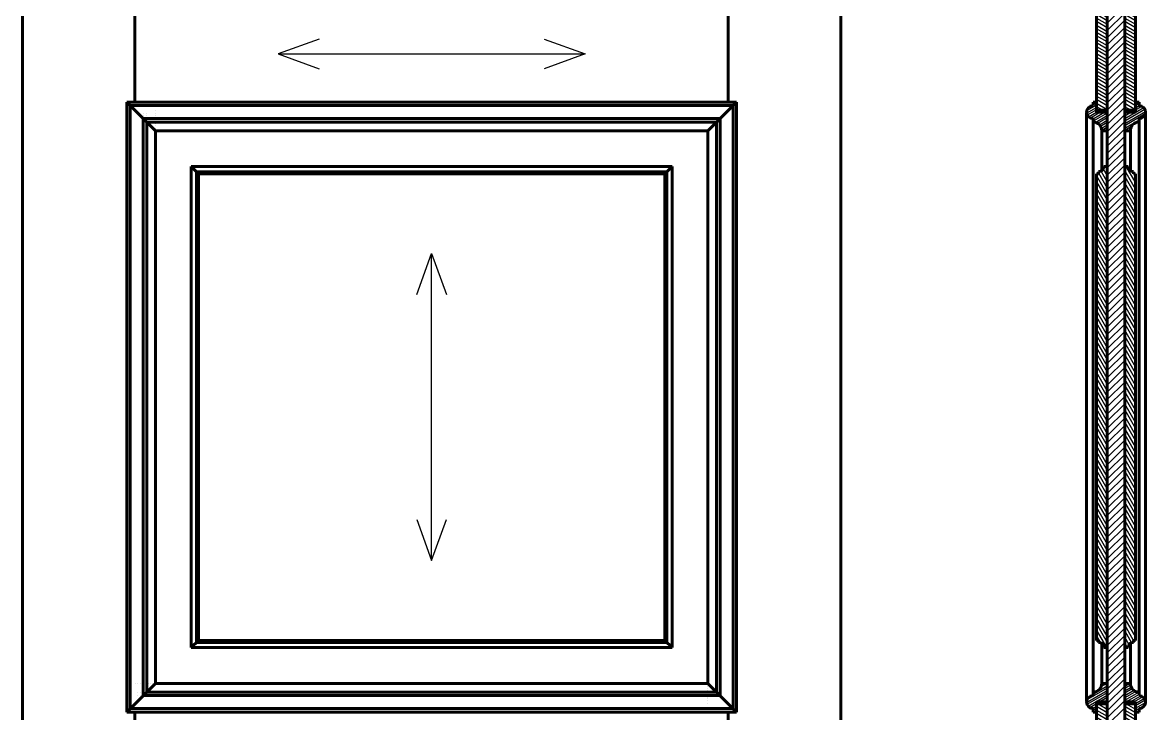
# Model space of a CAD drawing. Header units: inches. Extents: x -4554 to 14101, y -13650 to 2449.
# Drawn here: x 0 to 1098, y -9439 to -8764 of the extents above; entities that cross this region are included whole.
import ezdxf

# ---------------------------------------------------------------- set-up
doc = ezdxf.new("R2010")
doc.units = ezdxf.units.IN
doc.layers.add('Слой1', color=7, linetype='Continuous')

# ---------------------------------------------------------------- blocks, each defined once
blk = doc.blocks.new('*B519')
at = {"layer": 'Слой1', "linetype": 'Continuous'}
for p, q in [((1040.2, -8852.8), (1050, -8847.2)), ((1050, -8844.9), (1040.3, -8850.5)), ((1042.2, -8847.1), (1044.6, -8845.7)), ((1047, -8842), (1046.5, -8842.3)), ((1046.5, -8844.6), (1050, -8842.6)), ((1050, -8849.5), (1040.9, -8854.8)), ((1042.1, -8856.4), (1050, -8851.8)), ((1053.7, -8852), (1044, -8857.6)), ((1046.5, -8858.5), (1057.7, -8852)), ((1060.5, -8852.7), (1046.5, -8860.8)), ((1048.7, -8861.8), (1060.5, -8855)), ((1060.5, -8857.3), (1051, -8862.8)), ((1052.7, -8864.1), (1060.5, -8859.6)), ((1060.5, -8861.9), (1053.9, -8865.8)), ((1054.7, -8867.6), (1060.5, -8864.2)), ((1060.5, -8866.5), (1055, -8869.7)), ((1058.5, -8870), (1060.5, -8868.8))]:
    blk.add_line(p, q, dxfattribs=at)
blk = doc.blocks.new('*B520')
at = {"layer": 'Слой1', "linetype": 'Continuous'}
for p, q in [((1060.5, -8748.7), (1050, -8742.6)), ((1050, -8746.1), (1060.5, -8752.1)), ((1060.5, -8755.6), (1050, -8749.5)), ((1051.5, -8740), (1060.5, -8745.2)), ((1060.5, -8741.7), (1057.5, -8740)), ((1050, -8753), (1060.5, -8759.1)), ((1060.5, -8762.5), (1050, -8756.5)), ((1050, -8759.9), (1060.5, -8766)), ((1060.5, -8769.4), (1050, -8763.4)), ((1050, -8766.8), (1060.5, -8772.9)), ((1060.5, -8776.4), (1050, -8770.3)), ((1050, -8773.8), (1060.5, -8779.8)), ((1060.5, -8783.3), (1050, -8777.2)), ((1050, -8780.7), (1060.5, -8786.8)), ((1060.5, -8790.2), (1050, -8784.2)), ((1050, -8787.6), (1060.5, -8793.7)), ((1060.5, -8797.2), (1050, -8791.1)), ((1050, -8794.6), (1060.5, -8800.6)), ((1060.5, -8804.1), (1050, -8798)), ((1050, -8801.5), (1060.5, -8807.5)), ((1060.5, -8811), (1050, -8805)), ((1050, -8808.4), (1060.5, -8814.5)), ((1060.5, -8817.9), (1050, -8811.9)), ((1050, -8815.3), (1060.5, -8821.4)), ((1060.5, -8824.9), (1050, -8818.8)), ((1050, -8822.3), (1060.5, -8828.3)), ((1060.5, -8831.8), (1050, -8825.7)), ((1050, -8829.2), (1060.5, -8835.3)), ((1060.5, -8838.7), (1050, -8832.7)), ((1050, -8836.1), (1060.5, -8842.2)), ((1060.5, -8845.7), (1050, -8839.6)), ((1050, -8843.1), (1060.5, -8849.1)), ((1056, -8850), (1050, -8846.5)), ((1050, -8850), (1050, -8850))]:
    blk.add_line(p, q, dxfattribs=at)
blk = doc.blocks.new('*B521')
at = {"layer": 'Слой1', "linetype": 'Continuous'}
for p, q in [((1051.5, -9430), (1060.5, -9435.2)), ((1060.5, -9431.7), (1057.5, -9430)), ((1060.5, -9438.7), (1050, -9432.6)), ((1050, -9436.1), (1060.5, -9442.1)), ((1060.5, -9445.6), (1050, -9439.5)), ((1050, -9443), (1060.5, -9449.1)), ((1060.5, -9452.5), (1050, -9446.5)), ((1050, -9449.9), (1060.5, -9456)), ((1060.5, -9459.4), (1050, -9453.4)), ((1050, -9456.8), (1060.5, -9462.9)), ((1060.5, -9466.4), (1050, -9460.3)), ((1050, -9463.8), (1060.5, -9469.8)), ((1060.5, -9473.3), (1050, -9467.2)), ((1050, -9470.7), (1060.5, -9476.8)), ((1060.5, -9480.2), (1050, -9474.2)), ((1050, -9477.6), (1060.5, -9483.7)), ((1060.5, -9487.2), (1050, -9481.1)), ((1050, -9484.6), (1060.5, -9490.6)), ((1060.5, -9494.1), (1050, -9488)), ((1050, -9491.5), (1060.5, -9497.5)), ((1060.5, -9501), (1050, -9495)), ((1050, -9498.4), (1060.5, -9504.5)), ((1060.5, -9507.9), (1050, -9501.9)), ((1050, -9505.3), (1060.5, -9511.4)), ((1060.5, -9514.9), (1050, -9508.8)), ((1050, -9512.3), (1060.5, -9518.3)), ((1060.5, -9521.8), (1050, -9515.7)), ((1050, -9519.2), (1060.5, -9525.3)), ((1060.5, -9528.7), (1050, -9522.7)), ((1050, -9526.1), (1060.5, -9532.2)), ((1060.5, -9535.7), (1050, -9529.6)), ((1050, -9533.1), (1060.5, -9539.1)), ((1060.5, -9542.6), (1050, -9536.5)), ((1050, -9540), (1060.5, -9546)), ((1060.5, -9549.5), (1050, -9543.4)), ((1050, -9546.9), (1060.5, -9553)), ((1060.5, -9556.4), (1050, -9550.4)), ((1050, -9553.8), (1060.5, -9559.9)), ((1060.5, -9563.4), (1050, -9557.3)), ((1050, -9560.8), (1060.5, -9566.8)), ((1060.5, -9570.3), (1050, -9564.2)), ((1050, -9567.7), (1060.5, -9573.8)), ((1060.5, -9577.2), (1050, -9571.2)), ((1050, -9574.6), (1060.5, -9580.7)), ((1060.5, -9584.2), (1050, -9578.1)), ((1050, -9581.6), (1060.5, -9587.6)), ((1060.5, -9591.1), (1050, -9585)), ((1050, -9588.5), (1060.5, -9594.5)), ((1060.5, -9598), (1050, -9591.9)), ((1050, -9595.4), (1057.9, -9600)), ((1051.9, -9600), (1050, -9598.9))]:
    blk.add_line(p, q, dxfattribs=at)
blk = doc.blocks.new('*B522')
at = {"layer": 'Слой1', "linetype": 'Continuous'}
for p, q in [((1060.5, -8932), (1050, -8913.8)), ((1052, -8911.3), (1060.5, -8926)), ((1060.5, -8920), (1054.4, -8909.4)), ((1056.5, -8907.1), (1060.5, -8914)), ((1060.5, -8908), (1058.8, -8905)), ((1050, -8919.8), (1060.5, -8938)), ((1060.5, -8944), (1050, -8925.8)), ((1050, -8931.8), (1060.5, -8950)), ((1060.5, -8956), (1050, -8937.8)), ((1050, -8943.8), (1060.5, -8962)), ((1060.5, -8968), (1050, -8949.8)), ((1050, -8955.8), (1060.5, -8974)), ((1060.5, -8980), (1050, -8961.8)), ((1050, -8967.8), (1060.5, -8986)), ((1060.5, -8992), (1050, -8973.8)), ((1050, -8979.8), (1060.5, -8998)), ((1060.5, -9004), (1050, -8985.8)), ((1050, -8991.8), (1060.5, -9010)), ((1060.5, -9016), (1050, -8997.8)), ((1050, -9003.8), (1060.5, -9022)), ((1060.5, -9028), (1050, -9009.8)), ((1050, -9015.8), (1060.5, -9034)), ((1060.5, -9040), (1050, -9021.8)), ((1050, -9027.8), (1060.5, -9046)), ((1060.5, -9052), (1050, -9033.8)), ((1050, -9039.8), (1060.5, -9058)), ((1060.5, -9064), (1050, -9045.8)), ((1050, -9051.8), (1060.5, -9070)), ((1060.5, -9076), (1050, -9057.8)), ((1050, -9063.8), (1060.5, -9082)), ((1060.5, -9088), (1050, -9069.8)), ((1050, -9075.8), (1060.5, -9094)), ((1060.5, -9100), (1050, -9081.8)), ((1050, -9087.8), (1060.5, -9106)), ((1060.5, -9112), (1050, -9093.8)), ((1050, -9099.8), (1060.5, -9118)), ((1060.5, -9124), (1050, -9105.8)), ((1050, -9111.8), (1060.5, -9130)), ((1060.5, -9136), (1050, -9117.8)), ((1050, -9123.8), (1060.5, -9142)), ((1060.5, -9148), (1050, -9129.8)), ((1050, -9135.8), (1060.5, -9154)), ((1060.5, -9160), (1050, -9141.8)), ((1050, -9147.8), (1060.5, -9166)), ((1060.5, -9172), (1050, -9153.8)), ((1050, -9159.8), (1060.5, -9178)), ((1060.5, -9184), (1050, -9165.8)), ((1050, -9171.8), (1060.5, -9190)), ((1060.5, -9196), (1050, -9177.8)), ((1050, -9183.8), (1060.5, -9202)), ((1060.5, -9208), (1050, -9189.8)), ((1050, -9195.8), (1060.5, -9214)), ((1060.5, -9220), (1050, -9201.8)), ((1050, -9207.8), (1060.5, -9226)), ((1060.5, -9232), (1050, -9213.8)), ((1050, -9219.8), (1060.5, -9238)), ((1060.5, -9244), (1050, -9225.8)), ((1050, -9231.8), (1060.5, -9250)), ((1060.5, -9256), (1050, -9237.8)), ((1050, -9243.8), (1060.5, -9262)), ((1060.5, -9268), (1050, -9249.8)), ((1050, -9255.8), (1060.5, -9274)), ((1060.5, -9280), (1050, -9261.8)), ((1050, -9267.8), (1060.5, -9286)), ((1060.5, -9292), (1050, -9273.8)), ((1050, -9279.8), (1060.5, -9298)), ((1060.5, -9304), (1050, -9285.8)), ((1050, -9291.8), (1060.5, -9310)), ((1060.5, -9316), (1050, -9297.8)), ((1050, -9303.8), (1060.5, -9322)), ((1060.5, -9328), (1050, -9309.8)), ((1050, -9315.8), (1060.5, -9334)), ((1060.5, -9340), (1050, -9321.8)), ((1050, -9327.8), (1060.5, -9346)), ((1060.5, -9352), (1050, -9333.8)), ((1050, -9339.8), (1060.5, -9358)), ((1060.5, -9364), (1050, -9345.8)), ((1050, -9351.8), (1060.5, -9370)), ((1059.9, -9375), (1050, -9357.8)), ((1050, -9363.8), (1053.7, -9370.3))]:
    blk.add_line(p, q, dxfattribs=at)
blk = doc.blocks.new('*B523')
at = {"layer": 'Слой1', "linetype": 'Continuous'}
for p, q in [((1040.2, -9428.7), (1060.5, -9416.9)), ((1060.5, -9414.6), (1040.5, -9426.2)), ((1060.5, -9419.2), (1040.6, -9430.7)), ((1046.5, -9420.4), (1060.5, -9412.3)), ((1060.1, -9410), (1054.3, -9413.3)), ((1055, -9410.6), (1056.1, -9410)), ((1041.7, -9432.4), (1060.5, -9421.5)), ((1050, -9429.9), (1043.3, -9433.8)), ((1060.5, -9423.9), (1053.3, -9428)), ((1057.3, -9428), (1060.5, -9426.2)), ((1045.9, -9434.6), (1050, -9432.2)), ((1050, -9434.5), (1046.5, -9436.6)), ((1048, -9438), (1050, -9436.8))]:
    blk.add_line(p, q, dxfattribs=at)
blk = doc.blocks.new('*B528')
at = {"layer": 'Слой1', "linetype": 'Continuous'}
for p, q in [((1077.5, -8858.2), (1096.1, -8847.4)), ((1088, -8842.9), (1089.5, -8842)), ((1091.5, -8843.2), (1088, -8845.2)), ((1088, -8847.5), (1091.6, -8845.4)), ((1094.4, -8846.1), (1088, -8849.8)), ((1097.3, -8849.1), (1077.5, -8860.5)), ((1077.5, -8862.8), (1097.8, -8851.1)), ((1084.2, -8852), (1077.5, -8855.9)), ((1077.5, -8853.5), (1080.2, -8852)), ((1097.6, -8853.5), (1077.5, -8865.1)), ((1077.5, -8867.4), (1091.5, -8859.3)), ((1084, -8865.9), (1077.5, -8869.7)), ((1081, -8870), (1083.1, -8868.8))]:
    blk.add_line(p, q, dxfattribs=at)
blk = doc.blocks.new('*B529')
at = {"layer": 'Слой1', "linetype": 'Continuous'}
for p, q in [((1088, -8748.7), (1077.5, -8742.6)), ((1077.5, -8746.1), (1088, -8752.1)), ((1088, -8755.6), (1077.5, -8749.5)), ((1079, -8740), (1088, -8745.2)), ((1088, -8741.7), (1085, -8740)), ((1077.5, -8753), (1088, -8759.1)), ((1088, -8762.5), (1077.5, -8756.5)), ((1077.5, -8759.9), (1088, -8766)), ((1088, -8769.4), (1077.5, -8763.4)), ((1077.5, -8766.8), (1088, -8772.9)), ((1088, -8776.4), (1077.5, -8770.3)), ((1077.5, -8773.8), (1088, -8779.8)), ((1088, -8783.3), (1077.5, -8777.2)), ((1077.5, -8780.7), (1088, -8786.8)), ((1088, -8790.2), (1077.5, -8784.2)), ((1077.5, -8787.6), (1088, -8793.7)), ((1088, -8797.2), (1077.5, -8791.1)), ((1077.5, -8794.6), (1088, -8800.6)), ((1088, -8804.1), (1077.5, -8798)), ((1077.5, -8801.5), (1088, -8807.5)), ((1088, -8811), (1077.5, -8805)), ((1077.5, -8808.4), (1088, -8814.5)), ((1088, -8817.9), (1077.5, -8811.9)), ((1077.5, -8815.3), (1088, -8821.4)), ((1088, -8824.9), (1077.5, -8818.8)), ((1077.5, -8822.3), (1088, -8828.3)), ((1088, -8831.8), (1077.5, -8825.7)), ((1077.5, -8829.2), (1088, -8835.3)), ((1088, -8838.7), (1077.5, -8832.7)), ((1077.5, -8836.1), (1088, -8842.2)), ((1088, -8845.7), (1077.5, -8839.6)), ((1077.5, -8843.1), (1088, -8849.1)), ((1083.5, -8850), (1077.5, -8846.5)), ((1077.5, -8850), (1077.5, -8850))]:
    blk.add_line(p, q, dxfattribs=at)
blk = doc.blocks.new('*B530')
at = {"layer": 'Слой1', "linetype": 'Continuous'}
for p, q in [((1079, -9430), (1088, -9435.2)), ((1088, -9431.7), (1085, -9430)), ((1088, -9438.7), (1077.5, -9432.6)), ((1077.5, -9436.1), (1088, -9442.1)), ((1088, -9445.6), (1077.5, -9439.5)), ((1077.5, -9443), (1088, -9449.1)), ((1088, -9452.5), (1077.5, -9446.5)), ((1077.5, -9449.9), (1088, -9456)), ((1088, -9459.4), (1077.5, -9453.4)), ((1077.5, -9456.8), (1088, -9462.9)), ((1088, -9466.4), (1077.5, -9460.3)), ((1077.5, -9463.8), (1088, -9469.8)), ((1088, -9473.3), (1077.5, -9467.2)), ((1077.5, -9470.7), (1088, -9476.8)), ((1088, -9480.2), (1077.5, -9474.2)), ((1077.5, -9477.6), (1088, -9483.7)), ((1088, -9487.2), (1077.5, -9481.1)), ((1077.5, -9484.6), (1088, -9490.6)), ((1088, -9494.1), (1077.5, -9488)), ((1077.5, -9491.5), (1088, -9497.5)), ((1088, -9501), (1077.5, -9495)), ((1077.5, -9498.4), (1088, -9504.5)), ((1088, -9507.9), (1077.5, -9501.9)), ((1077.5, -9505.3), (1088, -9511.4)), ((1088, -9514.9), (1077.5, -9508.8)), ((1077.5, -9512.3), (1088, -9518.3)), ((1088, -9521.8), (1077.5, -9515.7)), ((1077.5, -9519.2), (1088, -9525.3)), ((1088, -9528.7), (1077.5, -9522.7)), ((1077.5, -9526.1), (1088, -9532.2)), ((1088, -9535.7), (1077.5, -9529.6)), ((1077.5, -9533.1), (1088, -9539.1)), ((1088, -9542.6), (1077.5, -9536.5)), ((1077.5, -9540), (1088, -9546)), ((1088, -9549.5), (1077.5, -9543.4)), ((1077.5, -9546.9), (1088, -9553)), ((1088, -9556.4), (1077.5, -9550.4)), ((1077.5, -9553.8), (1088, -9559.9)), ((1088, -9563.4), (1077.5, -9557.3)), ((1077.5, -9560.8), (1088, -9566.8)), ((1088, -9570.3), (1077.5, -9564.2)), ((1077.5, -9567.7), (1088, -9573.8)), ((1088, -9577.2), (1077.5, -9571.2)), ((1077.5, -9574.6), (1088, -9580.7)), ((1088, -9584.2), (1077.5, -9578.1)), ((1077.5, -9581.6), (1088, -9587.6)), ((1088, -9591.1), (1077.5, -9585)), ((1077.5, -9588.5), (1088, -9594.5)), ((1088, -9598), (1077.5, -9591.9)), ((1077.5, -9595.4), (1085.4, -9600)), ((1079.4, -9600), (1077.5, -9598.9))]:
    blk.add_line(p, q, dxfattribs=at)
blk = doc.blocks.new('*B531')
at = {"layer": 'Слой1', "linetype": 'Continuous'}
for p, q in [((1088, -8927), (1077.5, -8908.8)), ((1078.7, -8905), (1088, -8921)), ((1086, -8911.6), (1085.1, -8909.9)), ((1088, -8915), (1086.3, -8912)), ((1077.5, -8914.8), (1088, -8933)), ((1088, -8939), (1077.5, -8920.8)), ((1077.5, -8926.8), (1088, -8945)), ((1088, -8951), (1077.5, -8932.8)), ((1077.5, -8938.8), (1088, -8957)), ((1088, -8963), (1077.5, -8944.8)), ((1077.5, -8950.8), (1088, -8969)), ((1088, -8975), (1077.5, -8956.8)), ((1077.5, -8962.8), (1088, -8981)), ((1088, -8987), (1077.5, -8968.8)), ((1077.5, -8974.8), (1088, -8993)), ((1088, -8999), (1077.5, -8980.8)), ((1077.5, -8986.8), (1088, -9005)), ((1088, -9011), (1077.5, -8992.8)), ((1077.5, -8998.8), (1088, -9017)), ((1088, -9023), (1077.5, -9004.8)), ((1077.5, -9010.8), (1088, -9029)), ((1088, -9035), (1077.5, -9016.8)), ((1077.5, -9022.8), (1088, -9041)), ((1088, -9047), (1077.5, -9028.8)), ((1077.5, -9034.8), (1088, -9053)), ((1088, -9059), (1077.5, -9040.8)), ((1077.5, -9046.8), (1088, -9065)), ((1088, -9071), (1077.5, -9052.8)), ((1077.5, -9058.8), (1088, -9077)), ((1088, -9083), (1077.5, -9064.8)), ((1077.5, -9070.8), (1088, -9089)), ((1088, -9095), (1077.5, -9076.8)), ((1077.5, -9082.8), (1088, -9101)), ((1088, -9107), (1077.5, -9088.8)), ((1077.5, -9094.8), (1088, -9113)), ((1088, -9119), (1077.5, -9100.8)), ((1077.5, -9106.8), (1088, -9125)), ((1088, -9131), (1077.5, -9112.8)), ((1077.5, -9118.8), (1088, -9137)), ((1088, -9143), (1077.5, -9124.8)), ((1077.5, -9130.8), (1088, -9149)), ((1088, -9155), (1077.5, -9136.8)), ((1077.5, -9142.8), (1088, -9161)), ((1088, -9167), (1077.5, -9148.8)), ((1077.5, -9154.8), (1088, -9173)), ((1088, -9179), (1077.5, -9160.8)), ((1077.5, -9166.8), (1088, -9185)), ((1088, -9191), (1077.5, -9172.8)), ((1077.5, -9178.8), (1088, -9197)), ((1088, -9203), (1077.5, -9184.8)), ((1077.5, -9190.8), (1088, -9209)), ((1088, -9215), (1077.5, -9196.8)), ((1077.5, -9202.8), (1088, -9221)), ((1088, -9227), (1077.5, -9208.8)), ((1077.5, -9214.8), (1088, -9233)), ((1088, -9239), (1077.5, -9220.8)), ((1077.5, -9226.8), (1088, -9245)), ((1088, -9251), (1077.5, -9232.8)), ((1077.5, -9238.8), (1088, -9257)), ((1088, -9263), (1077.5, -9244.8)), ((1077.5, -9250.8), (1088, -9269)), ((1088, -9275), (1077.5, -9256.8)), ((1077.5, -9262.8), (1088, -9281)), ((1088, -9287), (1077.5, -9268.8)), ((1077.5, -9274.8), (1088, -9293)), ((1088, -9299), (1077.5, -9280.8)), ((1077.5, -9286.8), (1088, -9305)), ((1088, -9311), (1077.5, -9292.8)), ((1077.5, -9298.8), (1088, -9317)), ((1088, -9323), (1077.5, -9304.8)), ((1077.5, -9310.8), (1088, -9329)), ((1088, -9335), (1077.5, -9316.8)), ((1077.5, -9322.8), (1088, -9341)), ((1088, -9347), (1077.5, -9328.8)), ((1077.5, -9334.8), (1088, -9353)), ((1088, -9359), (1077.5, -9340.8)), ((1077.5, -9346.8), (1088, -9365)), ((1086.2, -9368), (1077.5, -9352.8)), ((1077.5, -9358.8), (1084.1, -9370.3)), ((1081.8, -9372.3), (1077.5, -9364.8)), ((1077.5, -9370.8), (1079.9, -9375))]:
    blk.add_line(p, q, dxfattribs=at)
blk = doc.blocks.new('*B532')
at = {"layer": 'Слой1', "linetype": 'Continuous'}
for p, q in [((1077.5, -9412.6), (1082, -9410)), ((1078, -9410), (1077.5, -9410.3)), ((1083.2, -9411.6), (1077.5, -9414.9)), ((1077.5, -9417.2), (1083.8, -9413.6)), ((1084.8, -9415.3), (1077.5, -9419.5)), ((1077.5, -9421.8), (1086.3, -9416.7)), ((1088.3, -9417.9), (1077.5, -9424.1)), ((1077.5, -9426.5), (1091.3, -9418.5)), ((1091.5, -9420.7), (1078.8, -9428)), ((1082.8, -9428), (1093.1, -9422.1)), ((1095.3, -9423.1), (1086.8, -9428)), ((1088, -9429.6), (1096.7, -9424.6)), ((1097.6, -9426.4), (1088, -9431.9)), ((1088, -9434.2), (1097.8, -9428.6)), ((1097.1, -9431.3), (1088, -9436.6)), ((1089.5, -9438), (1091.5, -9436.8))]:
    blk.add_line(p, q, dxfattribs=at)
blk = doc.blocks.new('*B534')
at = {"layer": 'Слой1', "linetype": 'Continuous'}
for p, q in [((1060.5, -8764.9), (1077.5, -8747.9)), ((1077.5, -8755), (1060.5, -8772)), ((1060.5, -8779.1), (1077.5, -8762.1)), ((1077.5, -8769.1), (1060.5, -8786.1)), ((1060.5, -8793.2), (1077.5, -8776.2)), ((1077.5, -8783.3), (1060.5, -8800.3)), ((1060.5, -8807.4), (1077.5, -8790.4)), ((1077.5, -8797.4), (1060.5, -8814.4)), ((1060.5, -8821.5), (1077.5, -8804.5)), ((1077.5, -8811.6), (1060.5, -8828.6)), ((1060.5, -8835.6), (1077.5, -8818.6)), ((1077.5, -8825.7), (1060.5, -8842.7)), ((1060.5, -8849.8), (1077.5, -8832.8)), ((1077.5, -8839.9), (1060.5, -8856.9)), ((1060.5, -8863.9), (1077.5, -8846.9)), ((1077.5, -8854), (1060.5, -8871)), ((1060.5, -8878.1), (1077.5, -8861.1)), ((1077.5, -8868.1), (1060.5, -8885.1)), ((1060.5, -8892.2), (1077.5, -8875.2)), ((1077.5, -8882.3), (1060.5, -8899.3)), ((1060.5, -8906.4), (1077.5, -8889.4)), ((1077.5, -8896.4), (1060.5, -8913.4)), ((1060.5, -8920.5), (1077.5, -8903.5)), ((1077.5, -8910.6), (1060.5, -8927.6)), ((1060.5, -8934.6), (1077.5, -8917.6)), ((1077.5, -8924.7), (1060.5, -8941.7)), ((1060.5, -8948.8), (1077.5, -8931.8)), ((1077.5, -8938.9), (1060.5, -8955.9)), ((1060.5, -8962.9), (1077.5, -8945.9)), ((1077.5, -8953), (1060.5, -8970)), ((1060.5, -8977.1), (1077.5, -8960.1)), ((1077.5, -8967.1), (1060.5, -8984.1)), ((1060.5, -8991.2), (1077.5, -8974.2)), ((1077.5, -8981.3), (1060.5, -8998.3)), ((1060.5, -9005.4), (1077.5, -8988.4)), ((1077.5, -8995.4), (1060.5, -9012.4)), ((1060.5, -9019.5), (1077.5, -9002.5)), ((1077.5, -9009.6), (1060.5, -9026.6)), ((1060.5, -9033.6), (1077.5, -9016.6)), ((1077.5, -9023.7), (1060.5, -9040.7)), ((1060.5, -9047.8), (1077.5, -9030.8)), ((1077.5, -9037.9), (1060.5, -9054.9)), ((1060.5, -9061.9), (1077.5, -9044.9)), ((1077.5, -9052), (1060.5, -9069)), ((1060.5, -9076.1), (1077.5, -9059.1)), ((1077.5, -9066.1), (1060.5, -9083.1)), ((1060.5, -9090.2), (1077.5, -9073.2)), ((1077.5, -9080.3), (1060.5, -9097.3)), ((1060.5, -9104.3), (1077.5, -9087.3)), ((1077.5, -9094.4), (1060.5, -9111.4)), ((1060.5, -9118.5), (1077.5, -9101.5)), ((1077.5, -9108.6), (1060.5, -9125.6)), ((1060.5, -9132.6), (1077.5, -9115.6)), ((1077.5, -9122.7), (1060.5, -9139.7)), ((1060.5, -9146.8), (1077.5, -9129.8)), ((1077.5, -9136.8), (1060.5, -9153.8)), ((1060.5, -9160.9), (1077.5, -9143.9)), ((1077.5, -9151), (1060.5, -9168)), ((1060.5, -9175.1), (1077.5, -9158.1)), ((1077.5, -9165.1), (1060.5, -9182.1)), ((1060.5, -9189.2), (1077.5, -9172.2)), ((1077.5, -9179.3), (1060.5, -9196.3)), ((1060.5, -9203.3), (1077.5, -9186.3)), ((1077.5, -9193.4), (1060.5, -9210.4)), ((1060.5, -9217.5), (1077.5, -9200.5)), ((1077.5, -9207.6), (1060.5, -9224.6)), ((1060.5, -9231.6), (1077.5, -9214.6)), ((1077.5, -9221.7), (1060.5, -9238.7)), ((1060.5, -9245.8), (1077.5, -9228.8)), ((1077.5, -9235.8), (1060.5, -9252.8)), ((1060.5, -9259.9), (1077.5, -9242.9)), ((1077.5, -9250), (1060.5, -9267)), ((1060.5, -9274.1), (1077.5, -9257.1)), ((1077.5, -9264.1), (1060.5, -9281.1)), ((1060.5, -9288.2), (1077.5, -9271.2)), ((1077.5, -9278.3), (1060.5, -9295.3)), ((1060.5, -9302.3), (1077.5, -9285.3)), ((1077.5, -9292.4), (1060.5, -9309.4)), ((1060.5, -9316.5), (1077.5, -9299.5)), ((1077.5, -9306.6), (1060.5, -9323.6)), ((1060.5, -9330.6), (1077.5, -9313.6)), ((1077.5, -9320.7), (1060.5, -9337.7)), ((1060.5, -9344.8), (1077.5, -9327.8)), ((1077.5, -9334.8), (1060.5, -9351.8)), ((1060.5, -9358.9), (1077.5, -9341.9)), ((1077.5, -9349), (1060.5, -9366)), ((1060.5, -9373), (1077.5, -9356)), ((1077.5, -9363.1), (1060.5, -9380.1)), ((1060.5, -9387.2), (1077.5, -9370.2)), ((1077.5, -9377.3), (1060.5, -9394.3)), ((1060.5, -9401.3), (1077.5, -9384.3)), ((1077.5, -9391.4), (1060.5, -9408.4)), ((1060.5, -9415.5), (1077.5, -9398.5)), ((1077.5, -9405.5), (1060.5, -9422.5)), ((1060.5, -9429.6), (1077.5, -9412.6)), ((1077.5, -9419.7), (1060.5, -9436.7)), ((1060.5, -9443.8), (1077.5, -9426.8)), ((1077.5, -9433.8), (1060.5, -9450.8))]:
    blk.add_line(p, q, dxfattribs=at)

msp = doc.modelspace()

# ---------------------------------------------------------------- linework, layer by layer
at = {"layer": 'Слой1', "color": 7, "linetype": 'Continuous', "lineweight": 60}
for p, q in [((0, -9600), (0, -7500)), ((800, -9600), (800, -7500)), ((1050, -8852), (1050, -8738)), ((1088, -8852), (1088, -8738)), ((110, -8842), (110, -8748)), ((690, -8842), (690, -8748)), ((1060.5, -9600), (1060.5, -8740)), ((1077.5, -9600), (1077.5, -8740)), ((698, -8842), (102, -8842)), ((102, -8842), (102, -9438)), ((130, -8870), (102, -8842)), ((105.4, -8845.4), (694.6, -8845.4)), ((105.4, -9434.6), (105.4, -8845.4)), ((110, -8845.8), (110, -8845.8)), ((670, -8870), (698, -8842)), ((678.5, -8845.8), (678.5, -8845.8)), ((690, -8845.8), (690, -8845.8)), ((694.6, -9434.6), (694.6, -8845.4)), ((698, -8842), (698, -9438)), ((1046.5, -8845.4), (1046.5, -8842)), ((1046.5, -8842), (1050, -8842)), ((1050, -8842), (1050, -8852)), ((1091.5, -8842), (1088, -8842)), ((1088, -8842), (1088, -8852)), ((1091.5, -8845.4), (1091.5, -8842)), ((118.1, -8852.9), (118.1, -8852.9)), ((118.1, -8854.9), (118.1, -8854.9)), ((118.1, -8858.1), (118.2, -8858.2)), ((118.1, -9421.9), (118.1, -8858.1)), ((118.1, -8858.1), (681.9, -8858.1)), ((121.5, -8852.9), (121.5, -8852.9)), ((121.5, -8854.9), (121.5, -8854.9)), ((121.5, -8856.6), (121.5, -8856.6)), ((130, -8850.6), (130, -8850.6)), ((130, -8852.9), (130, -8852.9)), ((130, -8854.9), (130, -8854.9)), ((130, -8856.6), (130, -8856.6)), ((130, -8857.7), (130, -8857.7)), ((681.9, -9421.9), (681.9, -8858.1)), ((1040.2, -9427.1), (1040.2, -8852.9)), ((1046.5, -8861.5), (1046.5, -8858.1)), ((1060.5, -8850), (1050, -8850)), ((1050, -8852), (1060.5, -8852)), ((1077.5, -8850), (1088, -8850)), ((1088, -8852), (1077.5, -8852)), ((1091.5, -8861.5), (1091.5, -8858.1)), ((1097.8, -9427.1), (1097.8, -8852.9)), ((121.5, -8861.5), (678.5, -8861.5)), ((121.5, -9418.5), (121.5, -8861.5)), ((130, -8861.5), (130, -8861.5)), ((130, -8863.1), (130, -8863.1)), ((130, -8865), (130, -8865)), ((130, -8867.4), (130, -8867.4)), ((130, -9410), (130, -8870)), ((130, -8870), (670, -8870)), ((670, -9410), (670, -8870)), ((678.5, -9418.5), (678.5, -8861.5)), ((1046.5, -9418.5), (1046.5, -8861.5)), ((1055, -8908.9), (1055, -8870)), ((1060.5, -8870), (1055, -8870)), ((1077.5, -8870), (1083, -8870)), ((1083, -8908.9), (1083, -8870)), ((1091.5, -9418.5), (1091.5, -8861.5)), ((165, -9375), (165, -8905)), ((172, -8912), (165, -8905)), ((165, -8905), (635, -8905)), ((630, -8910), (170, -8910)), ((170, -8910), (170, -9370)), ((172, -9368), (172, -8912)), ((628, -8912), (172, -8912)), ((628, -8912), (635, -8905)), ((628, -9368), (628, -8912)), ((630, -8910), (630, -9370)), ((635, -9375), (635, -8905)), ((1050, -9368), (1050, -8912)), ((1050, -8912), (1052, -8912)), ((1052, -8912), (1052, -8910)), ((1057, -8905), (1060.5, -8905)), ((1081, -8905), (1077.5, -8905)), ((1086, -8912), (1086, -8910)), ((1088, -8912), (1086, -8912)), ((1088, -9368), (1088, -8912)), ((165, -9375), (172, -9368)), ((165, -9375), (635, -9375)), ((170, -9370), (630, -9370)), ((172, -9368), (628, -9368)), ((628, -9368), (635, -9375)), ((1050, -9368), (1052, -9368)), ((1052, -9368), (1052, -9370)), ((1055, -9371.1), (1055, -9410)), ((1057, -9375), (1060.5, -9375)), ((1081, -9375), (1077.5, -9375)), ((1083, -9371.1), (1083, -9410)), ((1088, -9368), (1086, -9368)), ((1086, -9368), (1086, -9370)), ((102, -9438), (130, -9410)), ((110.6, -9410), (110.6, -9410)), ((112.9, -9410), (112.9, -9410)), ((112.9, -9418.5), (112.9, -9418.5)), ((114.9, -9410), (114.9, -9410)), ((114.9, -9418.5), (114.9, -9418.5)), ((116.6, -9410), (116.6, -9410)), ((116.6, -9418.5), (116.6, -9418.5)), ((117.7, -9410), (117.7, -9410)), ((121.5, -9410), (121.5, -9410)), ((121.5, -9418.5), (678.5, -9418.5)), ((123.1, -9410), (123.1, -9410)), ((125, -9410), (125, -9410)), ((127.4, -9410), (127.4, -9410)), ((130, -9410), (670, -9410)), ((698, -9438), (670, -9410)), ((670, -9412.6), (670, -9412.6)), ((670, -9415), (670, -9415)), ((670, -9416.9), (670, -9416.9)), ((670, -9418.5), (670, -9418.5)), ((1046.5, -9418.5), (1046.5, -9421.9)), ((1060.5, -9410), (1055, -9410)), ((1077.5, -9410), (1083, -9410)), ((1091.5, -9418.5), (1091.5, -9421.9)), ((112.9, -9421.9), (112.9, -9421.9)), ((114.9, -9421.9), (114.9, -9421.9)), ((118.1, -9421.9), (118.2, -9421.8)), ((118.1, -9421.9), (681.9, -9421.9)), ((670, -9422.3), (670, -9422.3)), ((670, -9423.4), (670, -9423.4)), ((670, -9425.1), (670, -9425.1)), ((670, -9427.1), (670, -9427.1)), ((670, -9429.4), (670, -9429.4)), ((681.9, -9421.9), (681.8, -9421.8)), ((1050, -9600), (1050, -9428)), ((1050, -9438), (1050, -9428)), ((1050, -9428), (1060.5, -9428)), ((1060.5, -9430), (1050, -9430)), ((1088, -9428), (1077.5, -9428)), ((1077.5, -9430), (1088, -9430)), ((1088, -9600), (1088, -9428)), ((1088, -9438), (1088, -9428)), ((698, -9438), (102, -9438)), ((105.4, -9434.6), (694.6, -9434.6)), ((110, -9600), (110, -9438)), ((690, -9600), (690, -9438)), ((1046.5, -9434.6), (1046.5, -9438)), ((1046.5, -9438), (1050, -9438)), ((1091.5, -9438), (1088, -9438)), ((1091.5, -9434.6), (1091.5, -9438))]:
    msp.add_line(p, q, dxfattribs=at)
at = {"layer": 'Слой1', "linetype": 'Continuous'}
for p, q in [((290, -8780.4), (250, -8795)), ((510, -8780.4), (550, -8795)), ((250, -8795), (550, -8795)), ((250, -8795), (290, -8809.6)), ((550, -8795), (510, -8809.6)), ((385.4, -9030), (400, -8990)), ((400, -9290), (400, -8990)), ((400, -8990), (414.6, -9030)), ((385.4, -9250), (400, -9290)), ((400, -9290), (414.6, -9250))]:
    msp.add_line(p, q, dxfattribs=at)
at = {"layer": 'Слой1', "color": 7, "linetype": 'Continuous', "lineweight": 60}
for centre, radius, start, end in [((1046.5, -8851.8), 6.35, 90, 270), ((1091.5, -8851.8), 6.35, 270, 450), ((1046.5, -8870), 8.5, 0, 90), ((1091.5, -8870), 8.5, 90, 180), ((1052, -8905), 5, 270, 360.2574), ((1086, -8905), 5, 179.7426, 270), ((1052, -9375), 5, 359.7426, 450), ((1086, -9375), 5, 90, 180.2574), ((1046.5, -9410), 8.5, 270, 360), ((1091.5, -9410), 8.5, 180, 270), ((1046.5, -9428.2), 6.35, 90, 270), ((1091.5, -9428.2), 6.35, 270, 450)]:
    msp.add_arc(centre, radius, start, end, dxfattribs=at)

# ---------------------------------------------------------------- block references
at = {"layer": 'Слой1'}
for name in ['*B534', '*B520', '*B529', '*B519', '*B528', '*B522', '*B531', '*B523', '*B532', '*B521', '*B530']:
    msp.add_blockref(name, (0, 0), dxfattribs=at)

doc.saveas('drawing.dxf')
